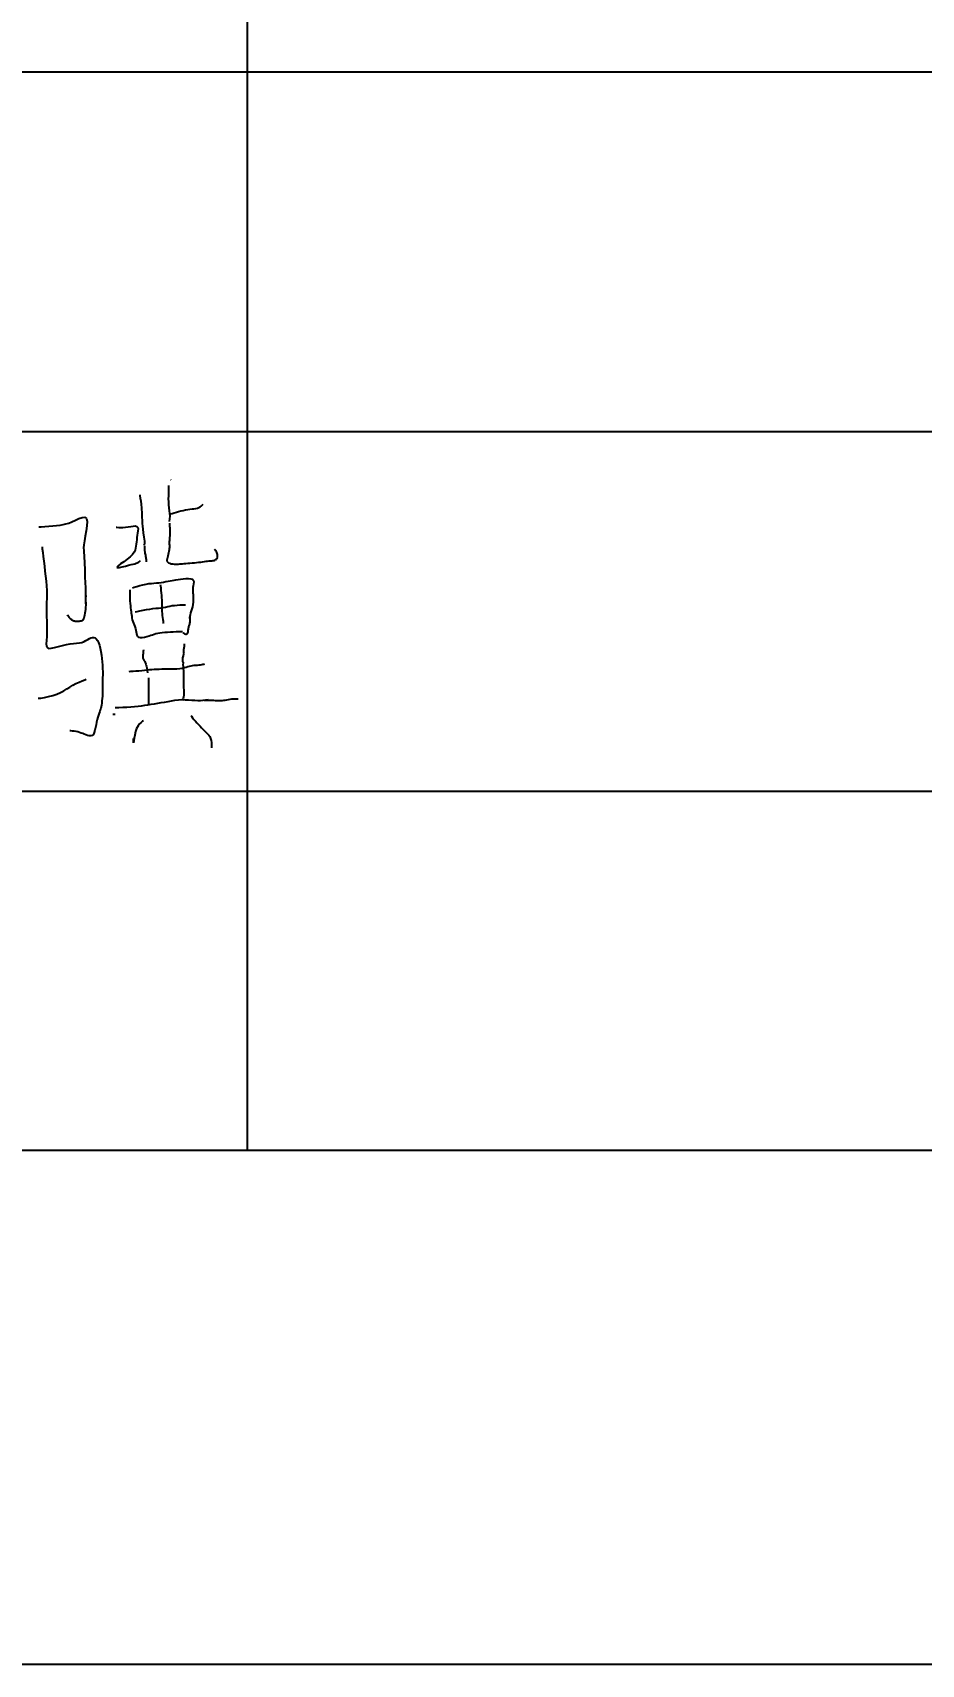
# Model space of a CAD drawing. Extents: x 1363 to 67199, y -3932 to -3338.
# Drawn here: x 1613.04 to 1630.33, y -3932.22 to -3900.45 of the extents above; entities that cross this region are included whole.
import ezdxf

# ---------------------------------------------------------------- set-up
doc = ezdxf.new("R2010")
doc.units = 0
doc.linetypes.add('DASHDOT', pattern=[18, 15, -1, 1, -1])
doc.layers.get('0').update_dxf_attribs({"linetype": 'DASHDOT'})
doc.layers.add('1', color=7, linetype='CONTINUOUS')
doc.layers.add('2', color=4, linetype='CONTINUOUS')

# ---------------------------------------------------------------- blocks, each defined once
blk = doc.blocks.new('Cadt1')
at = {"layer": '1'}
for p, q in [((1617.217, -3922.218), (1617.217, -3894.218)), ((1593.217, -3901.218), (1673.217, -3901.218)), ((1773.217, -3922.218), (1388.217, -3922.218))]:
    blk.add_line(p, q, dxfattribs=at)
at = {"layer": '2'}
for p, q in [((1593.217, -3908.218), (1673.217, -3908.218)), ((1593.217, -3915.218), (1673.217, -3915.218)), ((1783.217, -3932.218), (1363.217, -3932.218))]:
    blk.add_line(p, q, dxfattribs=at)
blk = doc.blocks.new('Cadt2')
at = {"layer": '2'}
for p, q in [((1615.682, -3909.406), (1615.68, -3909.469)), ((1615.684, -3909.34), (1615.682, -3909.406)), ((1615.683, -3909.273), (1615.684, -3909.34)), ((1615.731, -3909.166), (1615.73, -3909.159)), ((1615.14, -3909.534), (1615.133, -3909.449)), ((1615.14, -3909.534), (1615.148, -3909.626)), ((1615.148, -3909.626), (1615.155, -3909.719)), ((1615.155, -3909.719), (1615.161, -3909.806)), ((1615.68, -3909.469), (1615.679, -3909.531)), ((1615.679, -3909.531), (1615.68, -3909.591)), ((1615.68, -3909.591), (1615.684, -3909.649)), ((1615.684, -3909.649), (1615.691, -3909.705)), ((1615.691, -3909.705), (1615.697, -3909.76)), ((1615.697, -3909.76), (1615.702, -3909.814)), ((1615.879, -3909.775), (1615.924, -3909.764)), ((1615.924, -3909.764), (1615.969, -3909.754)), ((1615.969, -3909.754), (1616.014, -3909.745)), ((1616.014, -3909.745), (1616.058, -3909.738)), ((1616.058, -3909.738), (1616.1, -3909.732)), ((1616.1, -3909.732), (1616.14, -3909.727)), ((1616.14, -3909.727), (1616.178, -3909.722)), ((1616.178, -3909.722), (1616.213, -3909.717)), ((1616.213, -3909.717), (1616.244, -3909.711)), ((1616.244, -3909.711), (1616.272, -3909.701)), ((1616.272, -3909.701), (1616.296, -3909.688)), ((1616.296, -3909.688), (1616.317, -3909.673)), ((1616.317, -3909.673), (1616.333, -3909.657)), ((1616.333, -3909.657), (1616.347, -3909.643)), ((1616.347, -3909.643), (1616.354, -3909.634)), ((1613.159, -3910.077), (1613.207, -3910.074)), ((1613.207, -3910.074), (1613.276, -3910.068)), ((1613.276, -3910.068), (1613.353, -3910.061)), ((1613.353, -3910.061), (1613.432, -3910.054)), ((1613.432, -3910.054), (1613.506, -3910.047)), ((1613.506, -3910.047), (1613.572, -3910.04)), ((1613.572, -3910.04), (1613.632, -3910.031)), ((1613.632, -3910.031), (1613.688, -3910.019)), ((1613.688, -3910.019), (1613.745, -3910.002)), ((1613.745, -3910.002), (1613.805, -3909.977)), ((1613.805, -3909.977), (1613.872, -3909.945)), ((1613.872, -3909.945), (1613.939, -3909.914)), ((1613.939, -3909.914), (1614.001, -3909.892)), ((1614.001, -3909.892), (1614.053, -3909.888)), ((1614.053, -3909.888), (1614.087, -3909.913)), ((1614.096, -3910.056), (1614.082, -3910.155)), ((1614.087, -3909.913), (1614.1, -3909.971)), ((1614.1, -3909.971), (1614.096, -3910.056)), ((1614.662, -3910.079), (1614.68, -3910.083)), ((1614.68, -3910.083), (1614.713, -3910.086)), ((1614.797, -3910.087), (1614.846, -3910.083)), ((1614.846, -3910.083), (1614.897, -3910.075)), ((1614.897, -3910.075), (1614.948, -3910.066)), ((1614.948, -3910.066), (1614.996, -3910.059)), ((1614.996, -3910.059), (1615.036, -3910.057)), ((1615.036, -3910.057), (1615.066, -3910.065)), ((1615.066, -3910.065), (1615.083, -3910.085)), ((1615.161, -3909.806), (1615.166, -3909.884)), ((1615.166, -3909.884), (1615.17, -3909.949)), ((1615.17, -3909.949), (1615.173, -3910.007)), ((1615.173, -3910.007), (1615.177, -3910.062)), ((1615.177, -3910.062), (1615.183, -3910.122)), ((1615.703, -3909.919), (1615.697, -3909.971)), ((1615.701, -3910.004), (1615.703, -3910.026)), ((1615.702, -3909.814), (1615.705, -3909.867)), ((1615.705, -3909.867), (1615.703, -3909.919)), ((1615.703, -3910.026), (1615.704, -3910.059)), ((1615.704, -3910.059), (1615.705, -3910.095)), ((1615.705, -3909.83), (1615.723, -3909.823)), ((1615.723, -3909.823), (1615.755, -3909.812)), ((1615.755, -3909.812), (1615.793, -3909.8)), ((1615.793, -3909.8), (1615.835, -3909.788)), ((1615.835, -3909.788), (1615.879, -3909.775)), ((1614.046, -3910.349), (1614.036, -3910.424)), ((1614.063, -3910.256), (1614.046, -3910.349)), ((1614.082, -3910.155), (1614.063, -3910.256)), ((1614.713, -3910.086), (1614.752, -3910.088)), ((1614.752, -3910.088), (1614.797, -3910.087)), ((1615.06, -3910.368), (1615.055, -3910.41)), ((1615.064, -3910.326), (1615.06, -3910.368)), ((1615.069, -3910.283), (1615.064, -3910.326)), ((1615.075, -3910.239), (1615.069, -3910.283)), ((1615.082, -3910.195), (1615.075, -3910.239)), ((1615.088, -3910.152), (1615.082, -3910.195)), ((1615.083, -3910.085), (1615.089, -3910.115)), ((1615.089, -3910.115), (1615.088, -3910.152)), ((1615.183, -3910.122), (1615.191, -3910.191)), ((1615.191, -3910.191), (1615.203, -3910.273)), ((1615.203, -3910.273), (1615.213, -3910.352)), ((1615.213, -3910.352), (1615.213, -3910.412)), ((1615.699, -3910.343), (1615.697, -3910.362)), ((1615.697, -3910.362), (1615.697, -3910.38)), ((1615.697, -3910.38), (1615.697, -3910.398)), ((1615.697, -3910.398), (1615.698, -3910.415)), ((1615.7, -3910.323), (1615.699, -3910.343)), ((1615.702, -3910.303), (1615.7, -3910.323)), ((1615.703, -3910.281), (1615.702, -3910.303)), ((1615.705, -3910.257), (1615.703, -3910.281)), ((1615.705, -3910.095), (1615.706, -3910.133)), ((1615.706, -3910.23), (1615.705, -3910.257)), ((1615.706, -3910.133), (1615.707, -3910.169)), ((1615.707, -3910.201), (1615.706, -3910.23)), ((1615.707, -3910.169), (1615.707, -3910.201)), ((1613.223, -3910.465), (1613.228, -3910.503)), ((1613.228, -3910.503), (1613.236, -3910.572)), ((1613.236, -3910.572), (1613.246, -3910.653)), ((1613.246, -3910.653), (1613.256, -3910.743)), ((1614.036, -3910.424), (1614.032, -3910.485)), ((1614.032, -3910.485), (1614.033, -3910.536)), ((1614.033, -3910.536), (1614.037, -3910.582)), ((1614.037, -3910.582), (1614.041, -3910.629)), ((1614.041, -3910.629), (1614.045, -3910.682)), ((1614.045, -3910.682), (1614.048, -3910.741)), ((1614.878, -3910.706), (1614.812, -3910.754)), ((1614.938, -3910.658), (1614.878, -3910.706)), ((1614.982, -3910.613), (1614.938, -3910.658)), ((1615.013, -3910.57), (1614.982, -3910.613)), ((1615.032, -3910.53), (1615.013, -3910.57)), ((1615.043, -3910.49), (1615.032, -3910.53)), ((1615.05, -3910.451), (1615.043, -3910.49)), ((1615.055, -3910.41), (1615.05, -3910.451)), ((1615.199, -3910.434), (1615.195, -3910.431)), ((1615.213, -3910.412), (1615.199, -3910.434)), ((1615.215, -3910.445), (1615.214, -3910.46)), ((1615.214, -3910.46), (1615.215, -3910.483)), ((1615.215, -3910.483), (1615.216, -3910.509)), ((1615.216, -3910.509), (1615.217, -3910.535)), ((1615.217, -3910.535), (1615.22, -3910.561)), ((1615.22, -3910.561), (1615.224, -3910.585)), ((1615.224, -3910.585), (1615.229, -3910.608)), ((1615.229, -3910.608), (1615.234, -3910.629)), ((1615.234, -3910.629), (1615.238, -3910.649)), ((1615.238, -3910.649), (1615.242, -3910.67)), ((1615.242, -3910.67), (1615.244, -3910.69)), ((1615.244, -3910.69), (1615.245, -3910.71)), ((1615.245, -3910.71), (1615.246, -3910.728)), ((1615.654, -3910.698), (1615.651, -3910.721)), ((1615.661, -3910.672), (1615.654, -3910.698)), ((1615.669, -3910.644), (1615.661, -3910.672)), ((1615.677, -3910.614), (1615.669, -3910.644)), ((1615.684, -3910.584), (1615.677, -3910.614)), ((1615.691, -3910.554), (1615.684, -3910.584)), ((1615.695, -3910.524), (1615.691, -3910.554)), ((1615.698, -3910.498), (1615.695, -3910.524)), ((1615.698, -3910.415), (1615.699, -3910.433)), ((1615.7, -3910.474), (1615.698, -3910.498)), ((1615.699, -3910.433), (1615.7, -3910.453)), ((1615.7, -3910.453), (1615.7, -3910.474)), ((1615.708, -3910.461), (1615.7, -3910.455)), ((1616.584, -3910.52), (1616.577, -3910.513)), ((1616.594, -3910.53), (1616.584, -3910.52)), ((1616.586, -3910.721), (1616.602, -3910.713)), ((1616.605, -3910.544), (1616.594, -3910.53)), ((1616.602, -3910.713), (1616.615, -3910.702)), ((1616.616, -3910.559), (1616.605, -3910.544)), ((1616.615, -3910.702), (1616.625, -3910.689)), ((1616.625, -3910.577), (1616.616, -3910.559)), ((1616.632, -3910.596), (1616.625, -3910.577)), ((1616.625, -3910.689), (1616.633, -3910.674)), ((1616.637, -3910.616), (1616.632, -3910.596)), ((1616.633, -3910.674), (1616.637, -3910.656)), ((1616.638, -3910.637), (1616.637, -3910.616)), ((1616.637, -3910.656), (1616.638, -3910.637)), ((1613.256, -3910.743), (1613.268, -3910.838)), ((1613.268, -3910.838), (1613.279, -3910.937)), ((1613.279, -3910.937), (1613.291, -3911.035)), ((1613.291, -3911.035), (1613.301, -3911.132)), ((1614.048, -3910.741), (1614.05, -3910.807)), ((1614.05, -3910.807), (1614.053, -3910.882)), ((1614.053, -3910.882), (1614.055, -3910.965)), ((1614.055, -3910.965), (1614.058, -3911.056)), ((1614.701, -3910.834), (1614.679, -3910.857)), ((1614.679, -3910.857), (1614.689, -3910.867)), ((1614.689, -3910.867), (1614.726, -3910.864)), ((1614.749, -3910.798), (1614.701, -3910.834)), ((1614.726, -3910.864), (1614.781, -3910.854)), ((1614.812, -3910.754), (1614.749, -3910.798)), ((1614.781, -3910.854), (1614.843, -3910.839)), ((1614.843, -3910.839), (1614.903, -3910.824)), ((1614.903, -3910.824), (1614.953, -3910.811)), ((1614.953, -3910.811), (1614.994, -3910.801)), ((1614.994, -3910.801), (1615.026, -3910.793)), ((1615.026, -3910.793), (1615.053, -3910.785)), ((1615.053, -3910.785), (1615.075, -3910.776)), ((1615.075, -3910.776), (1615.093, -3910.766)), ((1615.093, -3910.766), (1615.109, -3910.755)), ((1615.109, -3910.755), (1615.122, -3910.744)), ((1615.122, -3910.744), (1615.133, -3910.734)), ((1615.133, -3910.734), (1615.138, -3910.728)), ((1615.246, -3910.728), (1615.245, -3910.744)), ((1615.245, -3910.744), (1615.245, -3910.753)), ((1615.651, -3910.721), (1615.653, -3910.742)), ((1615.653, -3910.742), (1615.663, -3910.759)), ((1615.663, -3910.759), (1615.681, -3910.773)), ((1615.681, -3910.773), (1615.707, -3910.784)), ((1615.707, -3910.784), (1615.736, -3910.792)), ((1615.736, -3910.792), (1615.766, -3910.798)), ((1615.766, -3910.798), (1615.794, -3910.801)), ((1615.794, -3910.801), (1615.818, -3910.803)), ((1615.818, -3910.803), (1615.839, -3910.803)), ((1615.839, -3910.803), (1615.859, -3910.802)), ((1615.859, -3910.802), (1615.879, -3910.8)), ((1615.879, -3910.8), (1615.901, -3910.798)), ((1615.901, -3910.798), (1615.926, -3910.795)), ((1615.926, -3910.795), (1615.954, -3910.792)), ((1615.954, -3910.792), (1615.986, -3910.789)), ((1615.986, -3910.789), (1616.021, -3910.786)), ((1616.021, -3910.786), (1616.058, -3910.783)), ((1616.058, -3910.783), (1616.099, -3910.78)), ((1616.099, -3910.78), (1616.142, -3910.776)), ((1616.142, -3910.776), (1616.185, -3910.773)), ((1616.185, -3910.773), (1616.228, -3910.769)), ((1616.228, -3910.769), (1616.269, -3910.765)), ((1616.269, -3910.765), (1616.308, -3910.76)), ((1616.308, -3910.76), (1616.345, -3910.755)), ((1616.345, -3910.755), (1616.38, -3910.75)), ((1616.38, -3910.75), (1616.412, -3910.745)), ((1616.412, -3910.745), (1616.443, -3910.742)), ((1616.443, -3910.742), (1616.472, -3910.739)), ((1616.472, -3910.739), (1616.499, -3910.737)), ((1616.499, -3910.737), (1616.524, -3910.735)), ((1616.524, -3910.735), (1616.547, -3910.732)), ((1616.547, -3910.732), (1616.568, -3910.728)), ((1616.568, -3910.728), (1616.586, -3910.721)), ((1613.301, -3911.132), (1613.308, -3911.226)), ((1613.308, -3911.226), (1613.313, -3911.314)), ((1613.313, -3911.314), (1613.315, -3911.395)), ((1614.058, -3911.056), (1614.061, -3911.157)), ((1614.061, -3911.157), (1614.065, -3911.264)), ((1614.065, -3911.264), (1614.07, -3911.38)), ((1614.927, -3911.302), (1614.927, -3911.341)), ((1614.927, -3911.341), (1614.929, -3911.394)), ((1614.981, -3911.263), (1615.015, -3911.251)), ((1615.015, -3911.251), (1615.066, -3911.236)), ((1615.066, -3911.236), (1615.124, -3911.219)), ((1615.124, -3911.219), (1615.185, -3911.204)), ((1615.185, -3911.204), (1615.245, -3911.191)), ((1615.245, -3911.191), (1615.3, -3911.181)), ((1615.3, -3911.181), (1615.351, -3911.175)), ((1615.351, -3911.175), (1615.4, -3911.17)), ((1615.4, -3911.17), (1615.447, -3911.167)), ((1615.447, -3911.167), (1615.494, -3911.162)), ((1615.494, -3911.162), (1615.54, -3911.156)), ((1615.52, -3911.199), (1615.525, -3911.225)), ((1615.525, -3911.225), (1615.53, -3911.266)), ((1615.53, -3911.266), (1615.536, -3911.313)), ((1615.536, -3911.313), (1615.542, -3911.361)), ((1615.54, -3911.156), (1615.587, -3911.149)), ((1615.587, -3911.149), (1615.632, -3911.142)), ((1615.632, -3911.142), (1615.676, -3911.134)), ((1615.676, -3911.134), (1615.717, -3911.127)), ((1615.717, -3911.127), (1615.755, -3911.12)), ((1615.755, -3911.12), (1615.791, -3911.114)), ((1615.791, -3911.114), (1615.828, -3911.108)), ((1615.828, -3911.108), (1615.869, -3911.102)), ((1615.869, -3911.102), (1615.914, -3911.095)), ((1615.914, -3911.095), (1615.965, -3911.088)), ((1615.965, -3911.088), (1616.019, -3911.082)), ((1616.019, -3911.082), (1616.07, -3911.08)), ((1616.07, -3911.08), (1616.115, -3911.084)), ((1616.115, -3911.084), (1616.148, -3911.096)), ((1616.148, -3911.096), (1616.166, -3911.118)), ((1616.158, -3911.257), (1616.155, -3911.292)), ((1616.155, -3911.292), (1616.156, -3911.325)), ((1616.156, -3911.325), (1616.158, -3911.357)), ((1616.164, -3911.22), (1616.158, -3911.257)), ((1616.17, -3911.182), (1616.164, -3911.22)), ((1616.166, -3911.118), (1616.172, -3911.147)), ((1616.172, -3911.147), (1616.17, -3911.182)), ((1613.31, -3911.631), (1613.309, -3911.719)), ((1613.312, -3911.55), (1613.31, -3911.631)), ((1613.314, -3911.473), (1613.312, -3911.55)), ((1613.315, -3911.395), (1613.314, -3911.473)), ((1614.069, -3911.64), (1614.065, -3911.68)), ((1614.073, -3911.6), (1614.069, -3911.64)), ((1614.07, -3911.38), (1614.074, -3911.439)), ((1614.072, -3911.538), (1614.073, -3911.563)), ((1614.073, -3911.563), (1614.073, -3911.6)), ((1614.074, -3911.391), (1614.074, -3911.378)), ((1614.074, -3911.412), (1614.074, -3911.391)), ((1614.074, -3911.434), (1614.074, -3911.412)), ((1614.074, -3911.456), (1614.074, -3911.434)), ((1614.074, -3911.476), (1614.074, -3911.456)), ((1614.074, -3911.491), (1614.074, -3911.476)), ((1614.074, -3911.503), (1614.074, -3911.491)), ((1614.074, -3911.512), (1614.074, -3911.503)), ((1614.074, -3911.521), (1614.074, -3911.512)), ((1614.074, -3911.529), (1614.074, -3911.521)), ((1614.074, -3911.538), (1614.074, -3911.529)), ((1614.074, -3911.548), (1614.074, -3911.538)), ((1614.074, -3911.558), (1614.074, -3911.548)), ((1614.074, -3911.566), (1614.074, -3911.558)), ((1614.074, -3911.572), (1614.074, -3911.566)), ((1614.929, -3911.394), (1614.931, -3911.453)), ((1614.931, -3911.453), (1614.933, -3911.512)), ((1614.933, -3911.512), (1614.936, -3911.567)), ((1614.936, -3911.567), (1614.941, -3911.614)), ((1614.941, -3911.614), (1614.945, -3911.654)), ((1614.945, -3911.654), (1614.95, -3911.688)), ((1615.318, -3911.675), (1615.378, -3911.667)), ((1615.378, -3911.667), (1615.434, -3911.661)), ((1615.434, -3911.661), (1615.486, -3911.656)), ((1615.486, -3911.656), (1615.535, -3911.651)), ((1615.535, -3911.651), (1615.581, -3911.645)), ((1615.542, -3911.361), (1615.546, -3911.409)), ((1615.546, -3911.409), (1615.549, -3911.454)), ((1615.549, -3911.454), (1615.551, -3911.496)), ((1615.551, -3911.496), (1615.552, -3911.536)), ((1615.552, -3911.536), (1615.552, -3911.574)), ((1615.552, -3911.574), (1615.553, -3911.611)), ((1615.553, -3911.611), (1615.553, -3911.649)), ((1615.553, -3911.649), (1615.554, -3911.687)), ((1615.581, -3911.645), (1615.625, -3911.637)), ((1615.625, -3911.637), (1615.668, -3911.627)), ((1615.668, -3911.627), (1615.711, -3911.618)), ((1615.711, -3911.618), (1615.755, -3911.609)), ((1615.755, -3911.609), (1615.801, -3911.603)), ((1615.801, -3911.603), (1615.85, -3911.598)), ((1615.85, -3911.598), (1615.9, -3911.595)), ((1615.9, -3911.595), (1615.947, -3911.595)), ((1615.947, -3911.595), (1615.988, -3911.594)), ((1615.988, -3911.594), (1616.012, -3911.595)), ((1616.136, -3911.671), (1616.123, -3911.711)), ((1616.147, -3911.629), (1616.136, -3911.671)), ((1616.156, -3911.586), (1616.147, -3911.629)), ((1616.161, -3911.544), (1616.156, -3911.586)), ((1616.158, -3911.357), (1616.161, -3911.39)), ((1616.161, -3911.39), (1616.164, -3911.425)), ((1616.164, -3911.502), (1616.161, -3911.544)), ((1616.164, -3911.425), (1616.165, -3911.463)), ((1616.165, -3911.463), (1616.164, -3911.502)), ((1613.309, -3911.719), (1613.31, -3911.816)), ((1613.31, -3911.816), (1613.313, -3911.919)), ((1613.313, -3911.919), (1613.316, -3912.023)), ((1613.727, -3911.799), (1613.72, -3911.789)), ((1613.739, -3911.818), (1613.727, -3911.799)), ((1613.753, -3911.838), (1613.739, -3911.818)), ((1613.769, -3911.858), (1613.753, -3911.838)), ((1613.786, -3911.875), (1613.769, -3911.858)), ((1613.803, -3911.89), (1613.786, -3911.875)), ((1613.821, -3911.9), (1613.803, -3911.89)), ((1613.838, -3911.908), (1613.821, -3911.9)), ((1613.853, -3911.913), (1613.838, -3911.908)), ((1613.867, -3911.916), (1613.853, -3911.913)), ((1613.879, -3911.917), (1613.867, -3911.916)), ((1613.89, -3911.918), (1613.879, -3911.917)), ((1613.901, -3911.917), (1613.89, -3911.918)), ((1613.913, -3911.916), (1613.901, -3911.917)), ((1613.927, -3911.915), (1613.913, -3911.916)), ((1613.944, -3911.915), (1613.927, -3911.915)), ((1613.962, -3911.913), (1613.944, -3911.915)), ((1613.981, -3911.909), (1613.962, -3911.913)), ((1613.999, -3911.903), (1613.981, -3911.909)), ((1614.014, -3911.891), (1613.999, -3911.903)), ((1614.026, -3911.874), (1614.014, -3911.891)), ((1614.035, -3911.852), (1614.026, -3911.874)), ((1614.042, -3911.825), (1614.035, -3911.852)), ((1614.048, -3911.793), (1614.042, -3911.825)), ((1614.053, -3911.758), (1614.048, -3911.793)), ((1614.059, -3911.72), (1614.053, -3911.758)), ((1614.065, -3911.68), (1614.059, -3911.72)), ((1614.95, -3911.688), (1614.955, -3911.72)), ((1614.955, -3911.72), (1614.959, -3911.751)), ((1614.959, -3911.751), (1614.963, -3911.783)), ((1614.963, -3911.783), (1614.967, -3911.815)), ((1614.967, -3911.815), (1614.972, -3911.849)), ((1614.972, -3911.849), (1614.978, -3911.882)), ((1614.978, -3911.882), (1614.987, -3911.916)), ((1614.987, -3911.916), (1614.999, -3911.95)), ((1614.999, -3911.95), (1615.012, -3911.983)), ((1615.012, -3911.983), (1615.026, -3912.017)), ((1615.034, -3911.73), (1615.07, -3911.721)), ((1615.07, -3911.721), (1615.126, -3911.71)), ((1615.126, -3911.71), (1615.188, -3911.697)), ((1615.188, -3911.697), (1615.253, -3911.685)), ((1615.253, -3911.685), (1615.318, -3911.675)), ((1615.554, -3911.687), (1615.555, -3911.724)), ((1615.555, -3911.724), (1615.558, -3911.762)), ((1615.558, -3911.762), (1615.561, -3911.801)), ((1615.561, -3911.801), (1615.565, -3911.84)), ((1615.565, -3911.84), (1615.57, -3911.877)), ((1615.57, -3911.877), (1615.576, -3911.912)), ((1615.576, -3911.912), (1615.581, -3911.942)), ((1615.581, -3911.942), (1615.584, -3911.959)), ((1616.083, -3911.985), (1616.078, -3912)), ((1616.089, -3911.969), (1616.083, -3911.985)), ((1616.093, -3911.951), (1616.089, -3911.969)), ((1616.093, -3911.822), (1616.096, -3911.837)), ((1616.097, -3911.931), (1616.093, -3911.951)), ((1616.095, -3911.82), (1616.094, -3911.85)), ((1616.094, -3911.85), (1616.098, -3911.878)), ((1616.101, -3911.786), (1616.095, -3911.82)), ((1616.096, -3911.837), (1616.097, -3911.859)), ((1616.097, -3911.859), (1616.098, -3911.883)), ((1616.098, -3911.908), (1616.097, -3911.931)), ((1616.098, -3911.878), (1616.098, -3911.878)), ((1616.098, -3911.883), (1616.098, -3911.908)), ((1616.111, -3911.75), (1616.101, -3911.786)), ((1616.123, -3911.711), (1616.111, -3911.75)), ((1613.309, -3912.288), (1613.305, -3912.349)), ((1613.315, -3912.212), (1613.309, -3912.288)), ((1613.317, -3912.122), (1613.315, -3912.212)), ((1613.316, -3912.023), (1613.317, -3912.122)), ((1614.039, -3912.308), (1614.077, -3912.289)), ((1614.077, -3912.289), (1614.111, -3912.27)), ((1614.111, -3912.27), (1614.143, -3912.251)), ((1614.143, -3912.251), (1614.173, -3912.237)), ((1614.173, -3912.237), (1614.201, -3912.229)), ((1614.201, -3912.229), (1614.227, -3912.229)), ((1614.227, -3912.229), (1614.253, -3912.238)), ((1614.253, -3912.238), (1614.276, -3912.256)), ((1614.276, -3912.256), (1614.298, -3912.287)), ((1614.298, -3912.287), (1614.319, -3912.328)), ((1615.026, -3912.017), (1615.038, -3912.051)), ((1615.038, -3912.051), (1615.048, -3912.085)), ((1615.048, -3912.085), (1615.054, -3912.12)), ((1615.054, -3912.12), (1615.059, -3912.153)), ((1615.059, -3912.153), (1615.067, -3912.183)), ((1615.067, -3912.183), (1615.08, -3912.207)), ((1615.08, -3912.207), (1615.101, -3912.223)), ((1615.101, -3912.223), (1615.133, -3912.23)), ((1615.133, -3912.23), (1615.172, -3912.228)), ((1615.172, -3912.228), (1615.216, -3912.221)), ((1615.216, -3912.221), (1615.261, -3912.21)), ((1615.261, -3912.21), (1615.303, -3912.197)), ((1615.303, -3912.197), (1615.34, -3912.185)), ((1615.34, -3912.185), (1615.373, -3912.174)), ((1615.373, -3912.174), (1615.404, -3912.164)), ((1615.404, -3912.164), (1615.436, -3912.154)), ((1615.436, -3912.154), (1615.472, -3912.146)), ((1615.472, -3912.146), (1615.513, -3912.139)), ((1615.513, -3912.139), (1615.559, -3912.132)), ((1615.559, -3912.132), (1615.609, -3912.127)), ((1615.609, -3912.127), (1615.663, -3912.123)), ((1615.663, -3912.123), (1615.719, -3912.119)), ((1615.719, -3912.119), (1615.776, -3912.117)), ((1615.776, -3912.117), (1615.833, -3912.114)), ((1615.833, -3912.114), (1615.885, -3912.113)), ((1615.885, -3912.113), (1615.931, -3912.112)), ((1615.931, -3912.112), (1615.957, -3912.111)), ((1615.975, -3912.145), (1615.967, -3912.138)), ((1615.988, -3912.154), (1615.975, -3912.145)), ((1616.002, -3912.163), (1615.988, -3912.154)), ((1616.017, -3912.169), (1616.002, -3912.163)), ((1616.029, -3912.17), (1616.017, -3912.169)), ((1616.039, -3912.165), (1616.029, -3912.17)), ((1616.046, -3912.154), (1616.039, -3912.165)), ((1616.052, -3912.139), (1616.046, -3912.154)), ((1616.056, -3912.121), (1616.052, -3912.139)), ((1616.059, -3912.103), (1616.056, -3912.121)), ((1616.061, -3912.084), (1616.059, -3912.103)), ((1616.064, -3912.066), (1616.061, -3912.084)), ((1616.066, -3912.049), (1616.064, -3912.066)), ((1616.069, -3912.032), (1616.066, -3912.049)), ((1616.073, -3912.016), (1616.069, -3912.032)), ((1616.078, -3912), (1616.073, -3912.016)), ((1613.305, -3912.349), (1613.307, -3912.395)), ((1613.307, -3912.395), (1613.32, -3912.425)), ((1613.32, -3912.425), (1613.349, -3912.44)), ((1613.349, -3912.44), (1613.399, -3912.438)), ((1613.399, -3912.438), (1613.464, -3912.426)), ((1613.464, -3912.426), (1613.54, -3912.407)), ((1613.54, -3912.407), (1613.619, -3912.385)), ((1613.619, -3912.385), (1613.698, -3912.366)), ((1613.698, -3912.366), (1613.77, -3912.354)), ((1613.77, -3912.354), (1613.836, -3912.346)), ((1613.836, -3912.346), (1613.895, -3912.34)), ((1613.895, -3912.34), (1613.949, -3912.334)), ((1613.949, -3912.334), (1613.996, -3912.324)), ((1613.996, -3912.324), (1614.039, -3912.308)), ((1614.319, -3912.328), (1614.337, -3912.38)), ((1614.337, -3912.38), (1614.354, -3912.439)), ((1614.354, -3912.439), (1614.368, -3912.503)), ((1614.368, -3912.503), (1614.379, -3912.57)), ((1614.379, -3912.57), (1614.388, -3912.637)), ((1615.184, -3912.581), (1615.183, -3912.598)), ((1615.183, -3912.598), (1615.183, -3912.614)), ((1615.183, -3912.614), (1615.185, -3912.63)), ((1615.186, -3912.563), (1615.184, -3912.581)), ((1615.188, -3912.544), (1615.186, -3912.563)), ((1615.189, -3912.526), (1615.188, -3912.544)), ((1615.191, -3912.507), (1615.189, -3912.526)), ((1615.192, -3912.49), (1615.191, -3912.507)), ((1615.193, -3912.475), (1615.192, -3912.49)), ((1615.193, -3912.466), (1615.193, -3912.475)), ((1615.961, -3912.642), (1615.963, -3912.623)), ((1615.963, -3912.623), (1615.966, -3912.605)), ((1615.966, -3912.605), (1615.971, -3912.588)), ((1615.971, -3912.588), (1615.976, -3912.574)), ((1615.976, -3912.574), (1615.981, -3912.56)), ((1615.979, -3912.487), (1615.98, -3912.472)), ((1615.979, -3912.5), (1615.979, -3912.487)), ((1615.981, -3912.513), (1615.979, -3912.5)), ((1615.98, -3912.472), (1615.982, -3912.457)), ((1615.983, -3912.524), (1615.981, -3912.513)), ((1615.981, -3912.56), (1615.983, -3912.547)), ((1615.982, -3912.457), (1615.986, -3912.441)), ((1615.984, -3912.536), (1615.983, -3912.524)), ((1615.983, -3912.547), (1615.984, -3912.536)), ((1615.986, -3912.441), (1615.989, -3912.425)), ((1615.989, -3912.425), (1615.992, -3912.409)), ((1615.992, -3912.409), (1615.994, -3912.394)), ((1615.994, -3912.394), (1615.995, -3912.381)), ((1615.995, -3912.359), (1615.995, -3912.353)), ((1615.995, -3912.369), (1615.995, -3912.359)), ((1615.995, -3912.381), (1615.995, -3912.369)), ((1614.388, -3912.637), (1614.394, -3912.704)), ((1614.394, -3912.704), (1614.398, -3912.769)), ((1614.398, -3912.769), (1614.401, -3912.833)), ((1614.401, -3912.833), (1614.402, -3912.896)), ((1614.402, -3912.896), (1614.402, -3912.956)), ((1614.919, -3912.889), (1614.949, -3912.887)), ((1614.949, -3912.887), (1614.996, -3912.884)), ((1614.996, -3912.884), (1615.05, -3912.881)), ((1615.05, -3912.881), (1615.106, -3912.876)), ((1615.106, -3912.876), (1615.161, -3912.871)), ((1615.161, -3912.871), (1615.214, -3912.866)), ((1615.185, -3912.63), (1615.19, -3912.644)), ((1615.19, -3912.644), (1615.196, -3912.658)), ((1615.196, -3912.658), (1615.204, -3912.671)), ((1615.204, -3912.671), (1615.212, -3912.685)), ((1615.212, -3912.685), (1615.22, -3912.699)), ((1615.214, -3912.866), (1615.263, -3912.86)), ((1615.22, -3912.699), (1615.228, -3912.715)), ((1615.228, -3912.715), (1615.235, -3912.731)), ((1615.235, -3912.731), (1615.242, -3912.75)), ((1615.242, -3912.75), (1615.249, -3912.771)), ((1615.249, -3912.771), (1615.255, -3912.795)), ((1615.255, -3912.795), (1615.26, -3912.822)), ((1615.26, -3912.822), (1615.266, -3912.851)), ((1615.263, -3912.86), (1615.311, -3912.855)), ((1615.266, -3912.851), (1615.27, -3912.878)), ((1615.27, -3912.878), (1615.274, -3912.903)), ((1615.274, -3912.903), (1615.276, -3912.917)), ((1615.311, -3912.855), (1615.358, -3912.85)), ((1615.358, -3912.85), (1615.405, -3912.847)), ((1615.405, -3912.847), (1615.453, -3912.844)), ((1615.453, -3912.844), (1615.502, -3912.843)), ((1615.502, -3912.843), (1615.554, -3912.842)), ((1615.554, -3912.842), (1615.608, -3912.842)), ((1615.608, -3912.842), (1615.664, -3912.841)), ((1615.664, -3912.841), (1615.724, -3912.84)), ((1615.724, -3912.84), (1615.785, -3912.839)), ((1615.785, -3912.839), (1615.844, -3912.836)), ((1615.844, -3912.836), (1615.9, -3912.831)), ((1615.9, -3912.831), (1615.95, -3912.824)), ((1615.95, -3912.824), (1615.992, -3912.815)), ((1615.961, -3912.662), (1615.961, -3912.642)), ((1615.962, -3912.682), (1615.961, -3912.662)), ((1615.964, -3912.699), (1615.962, -3912.682)), ((1615.966, -3912.722), (1615.963, -3912.758)), ((1615.963, -3912.758), (1615.966, -3912.789)), ((1615.966, -3912.711), (1615.964, -3912.699)), ((1615.969, -3912.708), (1615.966, -3912.722)), ((1615.966, -3912.708), (1615.969, -3912.708)), ((1615.966, -3912.711), (1615.969, -3912.711)), ((1615.966, -3912.789), (1615.969, -3912.828)), ((1615.969, -3912.828), (1615.972, -3912.883)), ((1615.972, -3912.883), (1615.972, -3912.949)), ((1615.992, -3912.815), (1616.029, -3912.805)), ((1616.029, -3912.805), (1616.061, -3912.795)), ((1616.061, -3912.795), (1616.091, -3912.785)), ((1616.091, -3912.785), (1616.12, -3912.778)), ((1616.12, -3912.778), (1616.152, -3912.773)), ((1616.152, -3912.773), (1616.184, -3912.77)), ((1616.184, -3912.77), (1616.216, -3912.768)), ((1616.216, -3912.768), (1616.248, -3912.767)), ((1616.248, -3912.767), (1616.278, -3912.764)), ((1616.278, -3912.764), (1616.306, -3912.761)), ((1616.306, -3912.761), (1616.331, -3912.756)), ((1616.331, -3912.756), (1616.353, -3912.75)), ((1616.353, -3912.75), (1616.372, -3912.745)), ((1616.372, -3912.745), (1616.382, -3912.742)), ((1613.645, -3913.267), (1613.704, -3913.231)), ((1613.704, -3913.231), (1613.762, -3913.195)), ((1613.762, -3913.195), (1613.821, -3913.16)), ((1613.821, -3913.16), (1613.882, -3913.127)), ((1613.882, -3913.127), (1613.944, -3913.098)), ((1613.944, -3913.098), (1614.001, -3913.072)), ((1614.001, -3913.072), (1614.052, -3913.051)), ((1614.052, -3913.051), (1614.081, -3913.039)), ((1614.401, -3913.075), (1614.4, -3913.137)), ((1614.4, -3913.137), (1614.4, -3913.203)), ((1614.4, -3913.203), (1614.4, -3913.273)), ((1614.402, -3912.956), (1614.401, -3913.015)), ((1614.401, -3913.015), (1614.401, -3913.075)), ((1615.291, -3913.015), (1615.291, -3913.039)), ((1615.291, -3913.039), (1615.291, -3913.075)), ((1615.291, -3913.075), (1615.291, -3913.116)), ((1615.291, -3913.116), (1615.291, -3913.159)), ((1615.291, -3913.159), (1615.291, -3913.2)), ((1615.291, -3913.2), (1615.291, -3913.238)), ((1615.291, -3913.238), (1615.291, -3913.274)), ((1615.972, -3912.949), (1615.972, -3913.021)), ((1615.972, -3913.021), (1615.972, -3913.092)), ((1615.972, -3913.092), (1615.973, -3913.156)), ((1615.973, -3913.156), (1615.975, -3913.206)), ((1615.975, -3913.206), (1615.978, -3913.246)), ((1615.978, -3913.246), (1615.981, -3913.278)), ((1613.15, -3913.411), (1613.199, -3913.408)), ((1613.199, -3913.408), (1613.27, -3913.395)), ((1613.27, -3913.395), (1613.35, -3913.378)), ((1613.35, -3913.378), (1613.432, -3913.356)), ((1613.432, -3913.356), (1613.51, -3913.331)), ((1613.51, -3913.331), (1613.581, -3913.3)), ((1613.581, -3913.3), (1613.645, -3913.267)), ((1614.371, -3913.578), (1614.364, -3913.608)), ((1614.377, -3913.545), (1614.371, -3913.578)), ((1614.383, -3913.508), (1614.377, -3913.545)), ((1614.388, -3913.465), (1614.383, -3913.508)), ((1614.393, -3913.419), (1614.388, -3913.465)), ((1614.398, -3913.374), (1614.393, -3913.419)), ((1614.4, -3913.353), (1614.398, -3913.374)), ((1614.4, -3913.273), (1614.4, -3913.347)), ((1614.4, -3913.347), (1614.4, -3913.353)), ((1614.95, -3913.579), (1615.023, -3913.573)), ((1615.023, -3913.573), (1615.092, -3913.566)), ((1615.092, -3913.566), (1615.157, -3913.557)), ((1615.157, -3913.557), (1615.22, -3913.548)), ((1615.22, -3913.548), (1615.282, -3913.538)), ((1615.282, -3913.538), (1615.346, -3913.528)), ((1615.291, -3913.274), (1615.291, -3913.306)), ((1615.291, -3913.306), (1615.292, -3913.337)), ((1615.292, -3913.337), (1615.292, -3913.367)), ((1615.292, -3913.367), (1615.293, -3913.395)), ((1615.293, -3913.535), (1615.292, -3913.544)), ((1615.292, -3913.544), (1615.292, -3913.549)), ((1615.293, -3913.395), (1615.293, -3913.423)), ((1615.293, -3913.423), (1615.294, -3913.448)), ((1615.294, -3913.524), (1615.293, -3913.535)), ((1615.294, -3913.448), (1615.295, -3913.472)), ((1615.295, -3913.492), (1615.294, -3913.51)), ((1615.294, -3913.51), (1615.294, -3913.524)), ((1615.295, -3913.472), (1615.295, -3913.492)), ((1615.346, -3913.528), (1615.41, -3913.518)), ((1615.41, -3913.518), (1615.475, -3913.507)), ((1615.475, -3913.507), (1615.54, -3913.496)), ((1615.54, -3913.496), (1615.606, -3913.485)), ((1615.606, -3913.485), (1615.673, -3913.473)), ((1615.673, -3913.473), (1615.74, -3913.461)), ((1615.74, -3913.461), (1615.807, -3913.451)), ((1615.807, -3913.451), (1615.874, -3913.443)), ((1615.874, -3913.443), (1615.941, -3913.439)), ((1615.941, -3913.439), (1616.008, -3913.44)), ((1615.962, -3913.437), (1615.956, -3913.457)), ((1615.968, -3913.414), (1615.962, -3913.437)), ((1615.975, -3913.387), (1615.968, -3913.414)), ((1615.98, -3913.359), (1615.975, -3913.387)), ((1615.983, -3913.332), (1615.98, -3913.359)), ((1615.981, -3913.278), (1615.983, -3913.305)), ((1615.983, -3913.305), (1615.983, -3913.332)), ((1616.008, -3913.44), (1616.074, -3913.443)), ((1616.074, -3913.443), (1616.137, -3913.447)), ((1616.137, -3913.447), (1616.197, -3913.452)), ((1616.197, -3913.452), (1616.252, -3913.455)), ((1616.252, -3913.455), (1616.303, -3913.455)), ((1616.303, -3913.455), (1616.351, -3913.451)), ((1616.351, -3913.451), (1616.401, -3913.445)), ((1616.368, -3913.452), (1616.382, -3913.452)), ((1616.382, -3913.452), (1616.405, -3913.452)), ((1616.401, -3913.445), (1616.455, -3913.436)), ((1616.405, -3913.452), (1616.433, -3913.452)), ((1616.433, -3913.452), (1616.464, -3913.452)), ((1616.464, -3913.452), (1616.496, -3913.452)), ((1616.496, -3913.452), (1616.528, -3913.452)), ((1616.528, -3913.452), (1616.56, -3913.452)), ((1616.56, -3913.452), (1616.591, -3913.453)), ((1616.591, -3913.453), (1616.62, -3913.453)), ((1616.62, -3913.453), (1616.646, -3913.454)), ((1616.646, -3913.454), (1616.669, -3913.454)), ((1616.669, -3913.454), (1616.691, -3913.455)), ((1616.691, -3913.455), (1616.711, -3913.455)), ((1616.711, -3913.455), (1616.733, -3913.454)), ((1616.733, -3913.454), (1616.757, -3913.451)), ((1616.757, -3913.451), (1616.785, -3913.446)), ((1616.785, -3913.446), (1616.816, -3913.44)), ((1616.816, -3913.44), (1616.849, -3913.434)), ((1616.849, -3913.434), (1616.882, -3913.428)), ((1616.882, -3913.428), (1616.915, -3913.424)), ((1616.915, -3913.424), (1616.947, -3913.421)), ((1616.947, -3913.421), (1616.976, -3913.421)), ((1616.976, -3913.421), (1617.002, -3913.421)), ((1617.002, -3913.421), (1617.024, -3913.422)), ((1617.024, -3913.422), (1617.037, -3913.423)), ((1614.283, -3913.874), (1614.273, -3913.928)), ((1614.295, -3913.824), (1614.283, -3913.874)), ((1614.308, -3913.779), (1614.295, -3913.824)), ((1614.321, -3913.738), (1614.308, -3913.779)), ((1614.334, -3913.701), (1614.321, -3913.738)), ((1614.346, -3913.668), (1614.334, -3913.701)), ((1614.356, -3913.637), (1614.346, -3913.668)), ((1614.364, -3913.608), (1614.356, -3913.637)), ((1614.601, -3913.722), (1614.645, -3913.723)), ((1614.645, -3913.591), (1614.714, -3913.589)), ((1614.714, -3913.589), (1614.791, -3913.587)), ((1614.791, -3913.587), (1614.871, -3913.584)), ((1614.871, -3913.584), (1614.95, -3913.579)), ((1615.149, -3913.881), (1615.119, -3913.911)), ((1615.177, -3913.859), (1615.149, -3913.881)), ((1615.198, -3913.854), (1615.177, -3913.859)), ((1616.116, -3913.747), (1616.129, -3913.763)), ((1616.129, -3913.763), (1616.151, -3913.79)), ((1616.151, -3913.79), (1616.177, -3913.822)), ((1616.177, -3913.822), (1616.206, -3913.855)), ((1616.206, -3913.855), (1616.236, -3913.89)), ((1616.236, -3913.89), (1616.266, -3913.925)), ((1613.783, -3914.047), (1613.766, -3914.046)), ((1613.813, -3914.05), (1613.783, -3914.047)), ((1613.847, -3914.055), (1613.813, -3914.05)), ((1613.883, -3914.06), (1613.847, -3914.055)), ((1613.918, -3914.068), (1613.883, -3914.06)), ((1613.952, -3914.077), (1613.918, -3914.068)), ((1613.983, -3914.088), (1613.952, -3914.077)), ((1614.013, -3914.1), (1613.983, -3914.088)), ((1614.043, -3914.112), (1614.013, -3914.1)), ((1614.074, -3914.124), (1614.043, -3914.112)), ((1614.106, -3914.135), (1614.074, -3914.124)), ((1614.139, -3914.142), (1614.106, -3914.135)), ((1614.169, -3914.143), (1614.139, -3914.142)), ((1614.197, -3914.135), (1614.169, -3914.143)), ((1614.221, -3914.114), (1614.197, -3914.135)), ((1614.239, -3914.08), (1614.221, -3914.114)), ((1614.252, -3914.035), (1614.239, -3914.08)), ((1614.263, -3913.983), (1614.252, -3914.035)), ((1614.273, -3913.928), (1614.263, -3913.983)), ((1615.002, -3914.243), (1615.004, -3914.213)), ((1615.004, -3914.213), (1615.006, -3914.193)), ((1615.014, -3914.19), (1615.006, -3914.241)), ((1615.026, -3914.127), (1615.014, -3914.19)), ((1615.042, -3914.062), (1615.026, -3914.127)), ((1615.063, -3914), (1615.042, -3914.062)), ((1615.09, -3913.95), (1615.063, -3914)), ((1615.119, -3913.911), (1615.09, -3913.95)), ((1616.266, -3913.925), (1616.296, -3913.958)), ((1616.296, -3913.958), (1616.326, -3913.99)), ((1616.326, -3913.99), (1616.356, -3914.021)), ((1616.356, -3914.021), (1616.385, -3914.049)), ((1616.385, -3914.049), (1616.414, -3914.076)), ((1616.414, -3914.076), (1616.44, -3914.102)), ((1616.44, -3914.102), (1616.464, -3914.129)), ((1616.464, -3914.129), (1616.485, -3914.159)), ((1616.485, -3914.159), (1616.5, -3914.193)), ((1616.5, -3914.193), (1616.511, -3914.233)), ((1615, -3914.268), (1615.002, -3914.243)), ((1615, -3914.28), (1615, -3914.268)), ((1615.002, -3914.273), (1615, -3914.28)), ((1615.006, -3914.241), (1615.002, -3914.273)), ((1616.511, -3914.233), (1616.517, -3914.276)), ((1616.517, -3914.276), (1616.519, -3914.318)), ((1616.519, -3914.318), (1616.52, -3914.357)), ((1616.52, -3914.357), (1616.519, -3914.379))]:
    blk.add_line(p, q, dxfattribs=at)

msp = doc.modelspace()

# ---------------------------------------------------------------- block references
for name in ['Cadt1', 'Cadt2']:
    msp.add_blockref(name, (0, 0))

doc.saveas('drawing.dxf')
